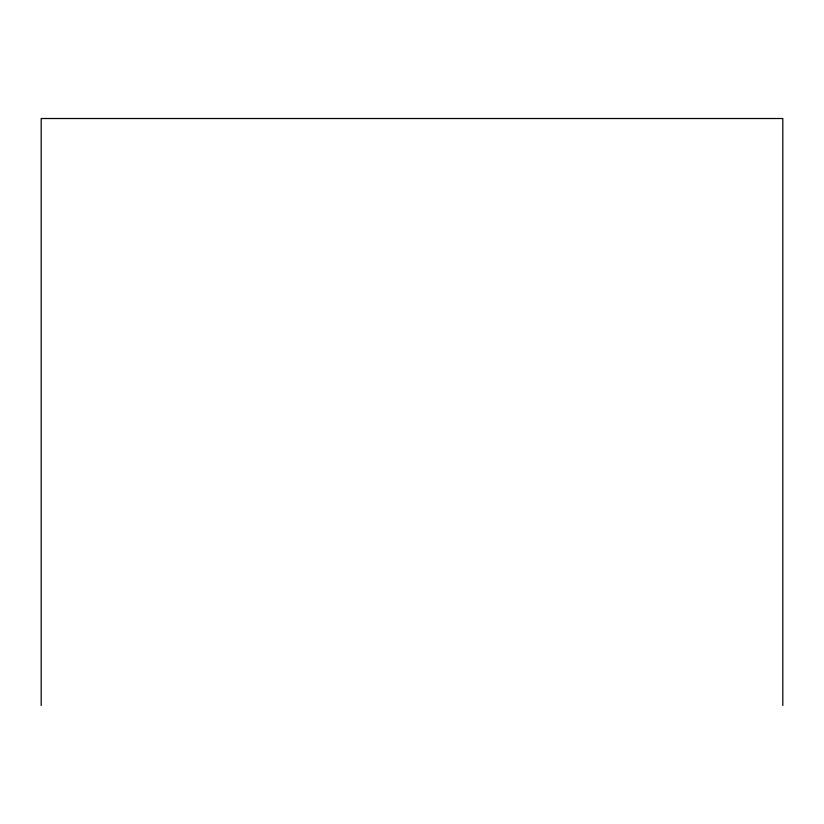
<?xml version="1.0" encoding="UTF-8"?>
<svg xmlns="http://www.w3.org/2000/svg" width="824" height="824" viewBox="0 0 824 824"><rect width="100%" height="100%" fill="white"/><g stroke="black" fill="none" stroke-linecap="round" stroke-linejoin="round"><path stroke-width="1.24" d="M782.8 705.478L782.8 118.522L41.2 118.522L41.2 705.478"/></g></svg>
